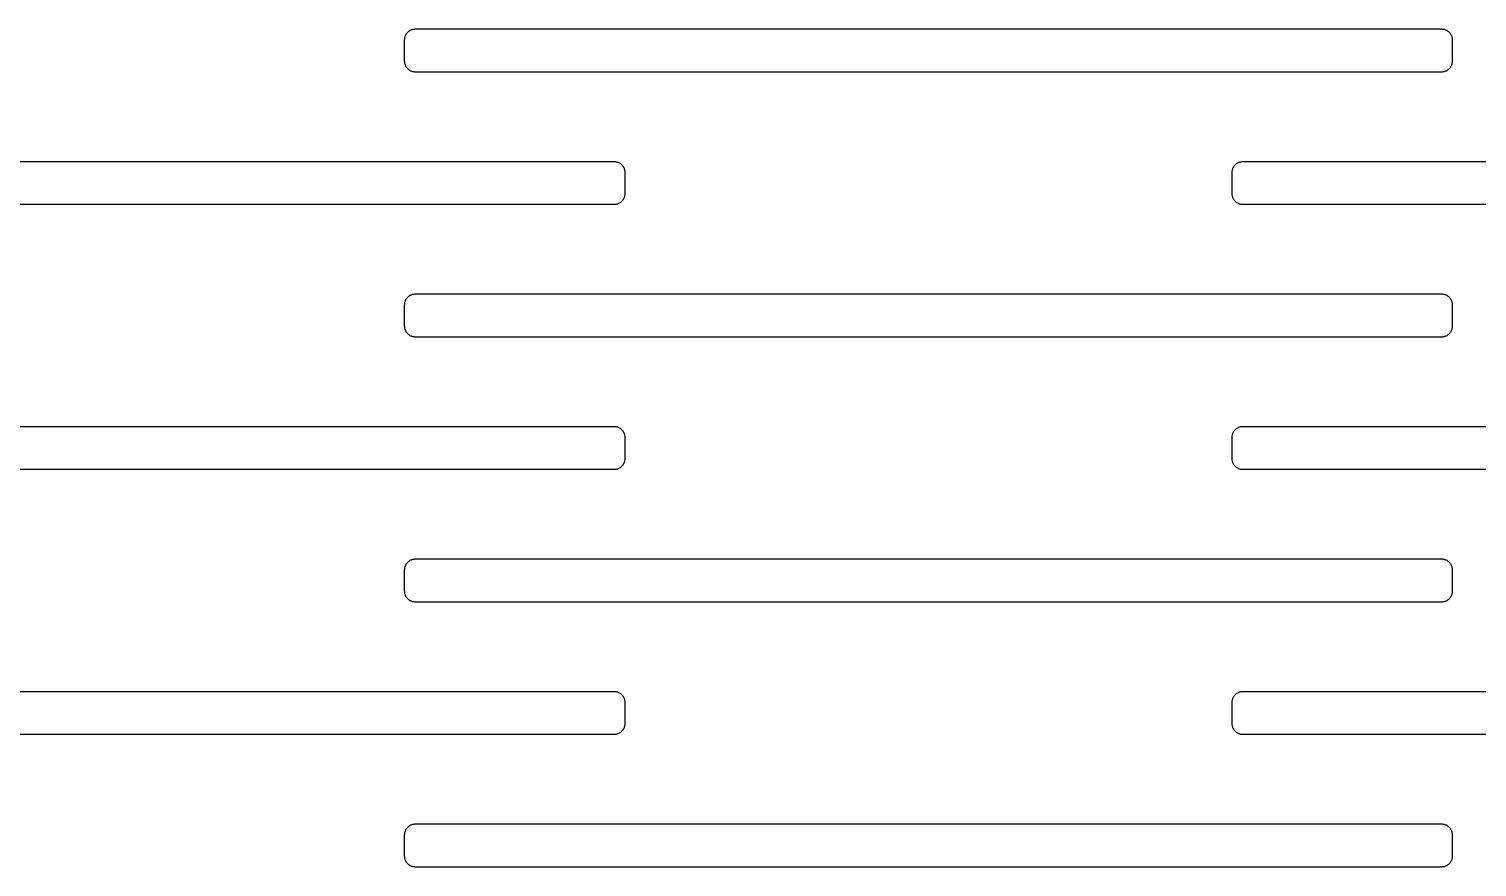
# Model space of a CAD drawing. Header units: metres. Extents: x -218 to 218, y -218 to 218.
# Drawn here: x 69.33 to 113.07, y 28.68 to 53.98 of the extents above; entities that cross this region are included whole.
import ezdxf

# ---------------------------------------------------------------- set-up
doc = ezdxf.new("R2010")
doc.units = ezdxf.units.M

msp = doc.modelspace()

# ---------------------------------------------------------------- linework, layer by layer
for p, q in [((80.7087, 53.7912), (80.718, 53.8094)), ((80.718, 53.8094), (80.7284, 53.8269)), ((80.7284, 53.8269), (80.7399, 53.8438)), ((80.7399, 53.8438), (80.7524, 53.86)), ((80.7524, 53.86), (80.7659, 53.8753)), ((80.7659, 53.8753), (80.7803, 53.8897)), ((80.7803, 53.8897), (80.7956, 53.9032)), ((80.7956, 53.9032), (80.8118, 53.9157)), ((80.8118, 53.9157), (80.8287, 53.9272)), ((80.8287, 53.9272), (80.8462, 53.9376)), ((80.8462, 53.9376), (80.8644, 53.9469)), ((80.8644, 53.9469), (80.8831, 53.955)), ((80.8831, 53.955), (80.9024, 53.9619)), ((80.9024, 53.9619), (80.922, 53.9676)), ((80.922, 53.9676), (80.9419, 53.972)), ((80.9419, 53.972), (80.9621, 53.9752)), ((80.9621, 53.9752), (80.9824, 53.9772)), ((80.9824, 53.9772), (81.0028, 53.9778)), ((81.0028, 53.9778), (112.003, 53.9778)), ((112.003, 53.9778), (112.023, 53.9772)), ((112.023, 53.9772), (112.044, 53.9752)), ((112.044, 53.9752), (112.064, 53.972)), ((112.064, 53.972), (112.084, 53.9676)), ((112.084, 53.9676), (112.103, 53.9619)), ((112.103, 53.9619), (112.122, 53.955)), ((112.122, 53.955), (112.141, 53.9469)), ((112.141, 53.9469), (112.159, 53.9376)), ((112.159, 53.9376), (112.177, 53.9272)), ((112.177, 53.9272), (112.194, 53.9157)), ((112.194, 53.9157), (112.21, 53.9032)), ((112.21, 53.9032), (112.225, 53.8897)), ((112.225, 53.8897), (112.24, 53.8753)), ((112.24, 53.8753), (112.253, 53.86)), ((112.253, 53.86), (112.266, 53.8438)), ((112.266, 53.8438), (112.277, 53.8269)), ((112.277, 53.8269), (112.288, 53.8094)), ((112.288, 53.8094), (112.297, 53.7912)), ((80.6778, 53.6528), (80.6784, 53.6732)), ((80.6778, 53.0028), (80.6778, 53.6528)), ((80.6784, 53.6732), (80.6804, 53.6935)), ((80.6804, 53.6935), (80.6835, 53.7137)), ((80.6835, 53.7137), (80.688, 53.7336)), ((80.688, 53.7336), (80.6937, 53.7532)), ((80.6937, 53.7532), (80.7006, 53.7724)), ((80.7006, 53.7724), (80.7087, 53.7912)), ((112.297, 53.7912), (112.305, 53.7724)), ((112.305, 53.7724), (112.312, 53.7532)), ((112.312, 53.7532), (112.318, 53.7336)), ((112.318, 53.7336), (112.322, 53.7137)), ((112.322, 53.7137), (112.325, 53.6935)), ((112.325, 53.6935), (112.327, 53.6732)), ((112.327, 53.6732), (112.328, 53.6528)), ((112.328, 53.6528), (112.328, 53.0028)), ((80.6784, 52.9824), (80.6778, 53.0028)), ((80.6804, 52.9621), (80.6784, 52.9824)), ((80.6835, 52.9419), (80.6804, 52.9621)), ((80.688, 52.922), (80.6835, 52.9419)), ((112.322, 52.9419), (112.318, 52.922)), ((112.325, 52.9621), (112.322, 52.9419)), ((112.327, 52.9824), (112.325, 52.9621)), ((112.328, 53.0028), (112.327, 52.9824)), ((80.6937, 52.9024), (80.688, 52.922)), ((80.7006, 52.8831), (80.6937, 52.9024)), ((80.7087, 52.8644), (80.7006, 52.8831)), ((80.718, 52.8462), (80.7087, 52.8644)), ((80.7284, 52.8286), (80.718, 52.8462)), ((80.7399, 52.8118), (80.7284, 52.8286)), ((80.7524, 52.7956), (80.7399, 52.8118)), ((80.7659, 52.7803), (80.7524, 52.7956)), ((80.7803, 52.7659), (80.7659, 52.7803)), ((80.7956, 52.7524), (80.7803, 52.7659)), ((80.8118, 52.7399), (80.7956, 52.7524)), ((80.8287, 52.7284), (80.8118, 52.7399)), ((80.8462, 52.718), (80.8287, 52.7284)), ((80.8644, 52.7087), (80.8462, 52.718)), ((80.8831, 52.7006), (80.8644, 52.7087)), ((80.9024, 52.6937), (80.8831, 52.7006)), ((80.922, 52.688), (80.9024, 52.6937)), ((80.9419, 52.6835), (80.922, 52.688)), ((80.9621, 52.6804), (80.9419, 52.6835)), ((80.9824, 52.6784), (80.9621, 52.6804)), ((81.0028, 52.6778), (80.9824, 52.6784)), ((112.003, 52.6778), (81.0028, 52.6778)), ((112.023, 52.6784), (112.003, 52.6778)), ((112.044, 52.6804), (112.023, 52.6784)), ((112.064, 52.6835), (112.044, 52.6804)), ((112.084, 52.688), (112.064, 52.6835)), ((112.103, 52.6937), (112.084, 52.688)), ((112.122, 52.7006), (112.103, 52.6937)), ((112.141, 52.7087), (112.122, 52.7006)), ((112.159, 52.718), (112.141, 52.7087)), ((112.177, 52.7284), (112.159, 52.718)), ((112.194, 52.7399), (112.177, 52.7284)), ((112.21, 52.7524), (112.194, 52.7399)), ((112.225, 52.7659), (112.21, 52.7524)), ((112.24, 52.7803), (112.225, 52.7659)), ((112.253, 52.7956), (112.24, 52.7803)), ((112.266, 52.8118), (112.253, 52.7956)), ((112.277, 52.8286), (112.266, 52.8118)), ((112.288, 52.8462), (112.277, 52.8286)), ((112.297, 52.8644), (112.288, 52.8462)), ((112.305, 52.8831), (112.297, 52.8644)), ((112.312, 52.9024), (112.305, 52.8831)), ((112.318, 52.922), (112.312, 52.9024)), ((56.0028, 49.9778), (87.0028, 49.9778)), ((87.0028, 49.9778), (87.0232, 49.9772)), ((87.0232, 49.9772), (87.0435, 49.9752)), ((87.0435, 49.9752), (87.0637, 49.972)), ((87.0637, 49.972), (87.0836, 49.9676)), ((87.0836, 49.9676), (87.1032, 49.9619)), ((87.1032, 49.9619), (87.1224, 49.955)), ((87.1224, 49.955), (87.1412, 49.9469)), ((87.1412, 49.9469), (87.1594, 49.9376)), ((87.1594, 49.9376), (87.1769, 49.9272)), ((87.1769, 49.9272), (87.1938, 49.9157)), ((87.1938, 49.9157), (87.21, 49.9032)), ((87.21, 49.9032), (87.2253, 49.8897)), ((87.2253, 49.8897), (87.2397, 49.8753)), ((87.2397, 49.8753), (87.2532, 49.86)), ((105.752, 49.86), (105.766, 49.8753)), ((105.766, 49.8753), (105.78, 49.8897)), ((105.78, 49.8897), (105.796, 49.9032)), ((105.796, 49.9032), (105.812, 49.9157)), ((105.812, 49.9157), (105.829, 49.9272)), ((105.829, 49.9272), (105.846, 49.9376)), ((105.846, 49.9376), (105.864, 49.9469)), ((105.864, 49.9469), (105.883, 49.955)), ((105.883, 49.955), (105.902, 49.9619)), ((105.902, 49.9619), (105.922, 49.9676)), ((105.922, 49.9676), (105.942, 49.972)), ((105.942, 49.972), (105.962, 49.9752)), ((105.962, 49.9752), (105.982, 49.9772)), ((105.982, 49.9772), (106.003, 49.9778)), ((106.003, 49.9778), (137.003, 49.9778)), ((87.2532, 49.86), (87.2657, 49.8438)), ((87.2657, 49.8438), (87.2772, 49.8269)), ((87.2772, 49.8269), (87.2876, 49.8094)), ((87.2876, 49.8094), (87.2969, 49.7912)), ((87.2969, 49.7912), (87.305, 49.7724)), ((87.305, 49.7724), (87.3119, 49.7532)), ((87.3119, 49.7532), (87.3176, 49.7336)), ((87.3176, 49.7336), (87.322, 49.7137)), ((87.322, 49.7137), (87.3252, 49.6935)), ((87.3252, 49.6935), (87.3271, 49.6732)), ((87.3271, 49.6732), (87.3278, 49.6528)), ((87.3278, 49.6528), (87.3278, 49.0028)), ((105.678, 49.6732), (105.68, 49.6935)), ((105.678, 49.6528), (105.678, 49.6732)), ((105.678, 49.0028), (105.678, 49.6528)), ((105.68, 49.6935), (105.684, 49.7137)), ((105.684, 49.7137), (105.688, 49.7336)), ((105.688, 49.7336), (105.694, 49.7532)), ((105.694, 49.7532), (105.701, 49.7724)), ((105.701, 49.7724), (105.709, 49.7912)), ((105.709, 49.7912), (105.718, 49.8094)), ((105.718, 49.8094), (105.728, 49.8269)), ((105.728, 49.8269), (105.74, 49.8438)), ((105.74, 49.8438), (105.752, 49.86)), ((87.3278, 49.0028), (87.3271, 48.9824)), ((105.678, 48.9824), (105.678, 49.0028)), ((87.0028, 48.6778), (56.0028, 48.6778)), ((87.0232, 48.6784), (87.0028, 48.6778)), ((87.0435, 48.6804), (87.0232, 48.6784)), ((87.0637, 48.6835), (87.0435, 48.6804)), ((87.0836, 48.688), (87.0637, 48.6835)), ((87.1032, 48.6937), (87.0836, 48.688)), ((87.1224, 48.7006), (87.1032, 48.6937)), ((87.1412, 48.7087), (87.1224, 48.7006)), ((87.1594, 48.718), (87.1412, 48.7087)), ((87.1769, 48.7284), (87.1594, 48.718)), ((87.1938, 48.7399), (87.1769, 48.7284)), ((87.21, 48.7524), (87.1938, 48.7399)), ((87.2253, 48.7659), (87.21, 48.7524)), ((87.2397, 48.7803), (87.2253, 48.7659)), ((87.2532, 48.7956), (87.2397, 48.7803)), ((87.2657, 48.8118), (87.2532, 48.7956)), ((87.2772, 48.8286), (87.2657, 48.8118)), ((87.2876, 48.8462), (87.2772, 48.8286)), ((87.2969, 48.8644), (87.2876, 48.8462)), ((87.305, 48.8831), (87.2969, 48.8644)), ((87.3119, 48.9024), (87.305, 48.8831)), ((87.3176, 48.922), (87.3119, 48.9024)), ((87.322, 48.9419), (87.3176, 48.922)), ((87.3252, 48.9621), (87.322, 48.9419)), ((87.3271, 48.9824), (87.3252, 48.9621)), ((105.68, 48.9621), (105.678, 48.9824)), ((105.684, 48.9419), (105.68, 48.9621)), ((105.688, 48.922), (105.684, 48.9419)), ((105.694, 48.9024), (105.688, 48.922)), ((105.701, 48.8831), (105.694, 48.9024)), ((105.709, 48.8644), (105.701, 48.8831)), ((105.718, 48.8462), (105.709, 48.8644)), ((105.728, 48.8286), (105.718, 48.8462)), ((105.74, 48.8118), (105.728, 48.8286)), ((105.752, 48.7956), (105.74, 48.8118)), ((105.766, 48.7803), (105.752, 48.7956)), ((105.78, 48.7659), (105.766, 48.7803)), ((105.796, 48.7524), (105.78, 48.7659)), ((105.812, 48.7399), (105.796, 48.7524)), ((105.829, 48.7284), (105.812, 48.7399)), ((105.846, 48.718), (105.829, 48.7284)), ((105.864, 48.7087), (105.846, 48.718)), ((105.883, 48.7006), (105.864, 48.7087)), ((105.902, 48.6937), (105.883, 48.7006)), ((105.922, 48.688), (105.902, 48.6937)), ((105.942, 48.6835), (105.922, 48.688)), ((105.962, 48.6804), (105.942, 48.6835)), ((105.982, 48.6784), (105.962, 48.6804)), ((106.003, 48.6778), (105.982, 48.6784)), ((137.003, 48.6778), (106.003, 48.6778)), ((80.8287, 45.9272), (80.8462, 45.9376)), ((80.8462, 45.9376), (80.8644, 45.9469)), ((80.8644, 45.9469), (80.8831, 45.955)), ((80.8831, 45.955), (80.9024, 45.9619)), ((80.9024, 45.9619), (80.922, 45.9676)), ((80.922, 45.9676), (80.9419, 45.972)), ((80.9419, 45.972), (80.9621, 45.9752)), ((80.9621, 45.9752), (80.9824, 45.9772)), ((80.9824, 45.9772), (81.0028, 45.9778)), ((81.0028, 45.9778), (112.003, 45.9778)), ((112.003, 45.9778), (112.023, 45.9772)), ((112.023, 45.9772), (112.044, 45.9752)), ((112.044, 45.9752), (112.064, 45.972)), ((112.064, 45.972), (112.084, 45.9676)), ((112.084, 45.9676), (112.103, 45.9619)), ((112.103, 45.9619), (112.122, 45.955)), ((112.122, 45.955), (112.141, 45.9469)), ((112.141, 45.9469), (112.159, 45.9376)), ((112.159, 45.9376), (112.177, 45.9272)), ((80.6778, 45.6528), (80.6784, 45.6732)), ((80.6778, 45.0028), (80.6778, 45.6528)), ((80.6784, 45.6732), (80.6804, 45.6935)), ((80.6804, 45.6935), (80.6835, 45.7137)), ((80.6835, 45.7137), (80.688, 45.7336)), ((80.688, 45.7336), (80.6937, 45.7532)), ((80.6937, 45.7532), (80.7006, 45.7724)), ((80.7006, 45.7724), (80.7087, 45.7912)), ((80.7087, 45.7912), (80.718, 45.8094)), ((80.718, 45.8094), (80.7284, 45.8269)), ((80.7284, 45.8269), (80.7399, 45.8438)), ((80.7399, 45.8438), (80.7524, 45.86)), ((80.7524, 45.86), (80.7659, 45.8753)), ((80.7659, 45.8753), (80.7803, 45.8897)), ((80.7803, 45.8897), (80.7956, 45.9032)), ((80.7956, 45.9032), (80.8118, 45.9157)), ((80.8118, 45.9157), (80.8287, 45.9272)), ((112.177, 45.9272), (112.194, 45.9157)), ((112.194, 45.9157), (112.21, 45.9032)), ((112.21, 45.9032), (112.225, 45.8897)), ((112.225, 45.8897), (112.24, 45.8753)), ((112.24, 45.8753), (112.253, 45.86)), ((112.253, 45.86), (112.266, 45.8438)), ((112.266, 45.8438), (112.277, 45.8269)), ((112.277, 45.8269), (112.288, 45.8094)), ((112.288, 45.8094), (112.297, 45.7912)), ((112.297, 45.7912), (112.305, 45.7724)), ((112.305, 45.7724), (112.312, 45.7532)), ((112.312, 45.7532), (112.318, 45.7336)), ((112.318, 45.7336), (112.322, 45.7137)), ((112.322, 45.7137), (112.325, 45.6935)), ((112.325, 45.6935), (112.327, 45.6732)), ((112.327, 45.6732), (112.328, 45.6528)), ((112.328, 45.6528), (112.328, 45.0028)), ((80.6784, 44.9824), (80.6778, 45.0028)), ((80.6804, 44.9621), (80.6784, 44.9824)), ((80.6835, 44.9419), (80.6804, 44.9621)), ((80.688, 44.922), (80.6835, 44.9419)), ((80.6937, 44.9024), (80.688, 44.922)), ((80.7006, 44.8831), (80.6937, 44.9024)), ((80.7087, 44.8644), (80.7006, 44.8831)), ((80.718, 44.8462), (80.7087, 44.8644)), ((80.7284, 44.8286), (80.718, 44.8462)), ((80.7399, 44.8118), (80.7284, 44.8286)), ((80.7524, 44.7956), (80.7399, 44.8118)), ((80.7659, 44.7803), (80.7524, 44.7956)), ((80.7803, 44.7659), (80.7659, 44.7803)), ((80.7956, 44.7524), (80.7803, 44.7659)), ((80.8118, 44.7399), (80.7956, 44.7524)), ((80.8287, 44.7284), (80.8118, 44.7399)), ((80.8462, 44.718), (80.8287, 44.7284)), ((80.8644, 44.7087), (80.8462, 44.718)), ((80.8831, 44.7006), (80.8644, 44.7087)), ((80.9024, 44.6937), (80.8831, 44.7006)), ((80.922, 44.688), (80.9024, 44.6937)), ((80.9419, 44.6835), (80.922, 44.688)), ((80.9621, 44.6804), (80.9419, 44.6835)), ((80.9824, 44.6784), (80.9621, 44.6804)), ((81.0028, 44.6778), (80.9824, 44.6784)), ((112.003, 44.6778), (81.0028, 44.6778)), ((112.023, 44.6784), (112.003, 44.6778)), ((112.044, 44.6804), (112.023, 44.6784)), ((112.064, 44.6835), (112.044, 44.6804)), ((112.084, 44.688), (112.064, 44.6835)), ((112.103, 44.6937), (112.084, 44.688)), ((112.122, 44.7006), (112.103, 44.6937)), ((112.141, 44.7087), (112.122, 44.7006)), ((112.159, 44.718), (112.141, 44.7087)), ((112.177, 44.7284), (112.159, 44.718)), ((112.194, 44.7399), (112.177, 44.7284)), ((112.21, 44.7524), (112.194, 44.7399)), ((112.225, 44.7659), (112.21, 44.7524)), ((112.24, 44.7803), (112.225, 44.7659)), ((112.253, 44.7956), (112.24, 44.7803)), ((112.266, 44.8118), (112.253, 44.7956)), ((112.277, 44.8286), (112.266, 44.8118)), ((112.288, 44.8462), (112.277, 44.8286)), ((112.297, 44.8644), (112.288, 44.8462)), ((112.305, 44.8831), (112.297, 44.8644)), ((112.312, 44.9024), (112.305, 44.8831)), ((112.318, 44.922), (112.312, 44.9024)), ((112.322, 44.9419), (112.318, 44.922)), ((112.325, 44.9621), (112.322, 44.9419)), ((112.327, 44.9824), (112.325, 44.9621)), ((112.328, 45.0028), (112.327, 44.9824)), ((56.0028, 41.9778), (87.0028, 41.9778)), ((87.0028, 41.9778), (87.0232, 41.9772)), ((87.0232, 41.9772), (87.0435, 41.9752)), ((87.0435, 41.9752), (87.0637, 41.972)), ((87.0637, 41.972), (87.0836, 41.9676)), ((87.0836, 41.9676), (87.1032, 41.9619)), ((87.1032, 41.9619), (87.1224, 41.955)), ((87.1224, 41.955), (87.1412, 41.9469)), ((87.1412, 41.9469), (87.1594, 41.9376)), ((87.1594, 41.9376), (87.1769, 41.9272)), ((87.1769, 41.9272), (87.1938, 41.9157)), ((87.1938, 41.9157), (87.21, 41.9032)), ((87.21, 41.9032), (87.2253, 41.8897)), ((87.2253, 41.8897), (87.2397, 41.8753)), ((87.2397, 41.8753), (87.2532, 41.86)), ((87.2532, 41.86), (87.2657, 41.8438)), ((87.2657, 41.8438), (87.2772, 41.8269)), ((87.2772, 41.8269), (87.2876, 41.8094)), ((87.2876, 41.8094), (87.2969, 41.7912)), ((87.2969, 41.7912), (87.305, 41.7724)), ((87.305, 41.7724), (87.3119, 41.7532)), ((87.3119, 41.7532), (87.3176, 41.7336)), ((87.3176, 41.7336), (87.322, 41.7137)), ((87.322, 41.7137), (87.3252, 41.6935)), ((87.3252, 41.6935), (87.3271, 41.6732)), ((87.3271, 41.6732), (87.3278, 41.6528)), ((87.3278, 41.6528), (87.3278, 41.0028)), ((105.678, 41.6732), (105.68, 41.6935)), ((105.678, 41.6528), (105.678, 41.6732)), ((105.678, 41.0028), (105.678, 41.6528)), ((105.68, 41.6935), (105.684, 41.7137)), ((105.684, 41.7137), (105.688, 41.7336)), ((105.688, 41.7336), (105.694, 41.7532)), ((105.694, 41.7532), (105.701, 41.7724)), ((105.701, 41.7724), (105.709, 41.7912)), ((105.709, 41.7912), (105.718, 41.8094)), ((105.718, 41.8094), (105.728, 41.8269)), ((105.728, 41.8269), (105.74, 41.8438)), ((105.74, 41.8438), (105.752, 41.86)), ((105.752, 41.86), (105.766, 41.8753)), ((105.766, 41.8753), (105.78, 41.8897)), ((105.78, 41.8897), (105.796, 41.9032)), ((105.796, 41.9032), (105.812, 41.9157)), ((105.812, 41.9157), (105.829, 41.9272)), ((105.829, 41.9272), (105.846, 41.9376)), ((105.846, 41.9376), (105.864, 41.9469)), ((105.864, 41.9469), (105.883, 41.955)), ((105.883, 41.955), (105.902, 41.9619)), ((105.902, 41.9619), (105.922, 41.9676)), ((105.922, 41.9676), (105.942, 41.972)), ((105.942, 41.972), (105.962, 41.9752)), ((105.962, 41.9752), (105.982, 41.9772)), ((105.982, 41.9772), (106.003, 41.9778)), ((106.003, 41.9778), (137.003, 41.9778)), ((87.0836, 40.688), (87.0637, 40.6835)), ((87.1032, 40.6937), (87.0836, 40.688)), ((87.1224, 40.7006), (87.1032, 40.6937)), ((87.1412, 40.7087), (87.1224, 40.7006)), ((87.1594, 40.718), (87.1412, 40.7087)), ((87.1769, 40.7284), (87.1594, 40.718)), ((87.1938, 40.7399), (87.1769, 40.7284)), ((87.21, 40.7524), (87.1938, 40.7399)), ((87.2253, 40.7659), (87.21, 40.7524)), ((87.2397, 40.7803), (87.2253, 40.7659)), ((87.2532, 40.7956), (87.2397, 40.7803)), ((87.2657, 40.8118), (87.2532, 40.7956)), ((87.2772, 40.8286), (87.2657, 40.8118)), ((87.2876, 40.8462), (87.2772, 40.8286)), ((87.2969, 40.8644), (87.2876, 40.8462)), ((87.305, 40.8831), (87.2969, 40.8644)), ((87.3119, 40.9024), (87.305, 40.8831)), ((87.3176, 40.922), (87.3119, 40.9024)), ((87.322, 40.9419), (87.3176, 40.922)), ((87.3252, 40.9621), (87.322, 40.9419)), ((87.3271, 40.9824), (87.3252, 40.9621)), ((87.3278, 41.0028), (87.3271, 40.9824)), ((105.678, 40.9824), (105.678, 41.0028)), ((105.68, 40.9621), (105.678, 40.9824)), ((105.684, 40.9419), (105.68, 40.9621)), ((105.688, 40.922), (105.684, 40.9419)), ((105.694, 40.9024), (105.688, 40.922)), ((105.701, 40.8831), (105.694, 40.9024)), ((105.709, 40.8644), (105.701, 40.8831)), ((105.718, 40.8462), (105.709, 40.8644)), ((105.728, 40.8286), (105.718, 40.8462)), ((105.74, 40.8118), (105.728, 40.8286)), ((105.752, 40.7956), (105.74, 40.8118)), ((105.766, 40.7803), (105.752, 40.7956)), ((105.78, 40.7659), (105.766, 40.7803)), ((105.796, 40.7524), (105.78, 40.7659)), ((105.812, 40.7399), (105.796, 40.7524)), ((105.829, 40.7284), (105.812, 40.7399)), ((105.846, 40.718), (105.829, 40.7284)), ((105.864, 40.7087), (105.846, 40.718)), ((105.883, 40.7006), (105.864, 40.7087)), ((105.902, 40.6937), (105.883, 40.7006)), ((105.922, 40.688), (105.902, 40.6937)), ((105.942, 40.6835), (105.922, 40.688)), ((87.0028, 40.6778), (56.0028, 40.6778)), ((87.0232, 40.6784), (87.0028, 40.6778)), ((87.0435, 40.6804), (87.0232, 40.6784)), ((87.0637, 40.6835), (87.0435, 40.6804)), ((105.962, 40.6804), (105.942, 40.6835)), ((105.982, 40.6784), (105.962, 40.6804)), ((106.003, 40.6778), (105.982, 40.6784)), ((137.003, 40.6778), (106.003, 40.6778)), ((80.6778, 37.6528), (80.6784, 37.6732)), ((80.6778, 37.0028), (80.6778, 37.6528)), ((80.6784, 37.6732), (80.6804, 37.6935)), ((80.6804, 37.6935), (80.6835, 37.7137)), ((80.6835, 37.7137), (80.688, 37.7336)), ((80.688, 37.7336), (80.6937, 37.7532)), ((80.6937, 37.7532), (80.7006, 37.7724)), ((80.7006, 37.7724), (80.7087, 37.7912)), ((80.7087, 37.7912), (80.718, 37.8094)), ((80.718, 37.8094), (80.7284, 37.8269)), ((80.7284, 37.8269), (80.7399, 37.8438)), ((80.7399, 37.8438), (80.7524, 37.86)), ((80.7524, 37.86), (80.7659, 37.8753)), ((80.7659, 37.8753), (80.7803, 37.8897)), ((80.7803, 37.8897), (80.7956, 37.9032)), ((80.7956, 37.9032), (80.8118, 37.9157)), ((80.8118, 37.9157), (80.8287, 37.9272)), ((80.8287, 37.9272), (80.8462, 37.9376)), ((80.8462, 37.9376), (80.8644, 37.9469)), ((80.8644, 37.9469), (80.8831, 37.955)), ((80.8831, 37.955), (80.9024, 37.9619)), ((80.9024, 37.9619), (80.922, 37.9676)), ((80.922, 37.9676), (80.9419, 37.972)), ((80.9419, 37.972), (80.9621, 37.9752)), ((80.9621, 37.9752), (80.9824, 37.9772)), ((80.9824, 37.9772), (81.0028, 37.9778)), ((81.0028, 37.9778), (112.003, 37.9778)), ((112.003, 37.9778), (112.023, 37.9772)), ((112.023, 37.9772), (112.044, 37.9752)), ((112.044, 37.9752), (112.064, 37.972)), ((112.064, 37.972), (112.084, 37.9676)), ((112.084, 37.9676), (112.103, 37.9619)), ((112.103, 37.9619), (112.122, 37.955)), ((112.122, 37.955), (112.141, 37.9469)), ((112.141, 37.9469), (112.159, 37.9376)), ((112.159, 37.9376), (112.177, 37.9272)), ((112.177, 37.9272), (112.194, 37.9157)), ((112.194, 37.9157), (112.21, 37.9032)), ((112.21, 37.9032), (112.225, 37.8897)), ((112.225, 37.8897), (112.24, 37.8753)), ((112.24, 37.8753), (112.253, 37.86)), ((112.253, 37.86), (112.266, 37.8438)), ((112.266, 37.8438), (112.277, 37.8269)), ((112.277, 37.8269), (112.288, 37.8094)), ((112.288, 37.8094), (112.297, 37.7912)), ((112.297, 37.7912), (112.305, 37.7724)), ((112.305, 37.7724), (112.312, 37.7532)), ((112.312, 37.7532), (112.318, 37.7336)), ((112.318, 37.7336), (112.322, 37.7137)), ((112.322, 37.7137), (112.325, 37.6935)), ((112.325, 37.6935), (112.327, 37.6732)), ((112.327, 37.6732), (112.328, 37.6528)), ((112.328, 37.6528), (112.328, 37.0028)), ((80.6784, 36.9824), (80.6778, 37.0028)), ((80.6804, 36.9621), (80.6784, 36.9824)), ((80.6835, 36.9419), (80.6804, 36.9621)), ((80.688, 36.922), (80.6835, 36.9419)), ((80.6937, 36.9024), (80.688, 36.922)), ((80.7006, 36.8831), (80.6937, 36.9024)), ((80.7087, 36.8644), (80.7006, 36.8831)), ((80.718, 36.8462), (80.7087, 36.8644)), ((80.7284, 36.8286), (80.718, 36.8462)), ((80.7399, 36.8118), (80.7284, 36.8286)), ((80.7524, 36.7956), (80.7399, 36.8118)), ((80.7659, 36.7803), (80.7524, 36.7956)), ((80.7803, 36.7659), (80.7659, 36.7803)), ((80.7956, 36.7524), (80.7803, 36.7659)), ((80.8118, 36.7399), (80.7956, 36.7524)), ((112.21, 36.7524), (112.194, 36.7399)), ((112.225, 36.7659), (112.21, 36.7524)), ((112.24, 36.7803), (112.225, 36.7659)), ((112.253, 36.7956), (112.24, 36.7803)), ((112.266, 36.8118), (112.253, 36.7956)), ((112.277, 36.8286), (112.266, 36.8118)), ((112.288, 36.8462), (112.277, 36.8286)), ((112.297, 36.8644), (112.288, 36.8462)), ((112.305, 36.8831), (112.297, 36.8644)), ((112.312, 36.9024), (112.305, 36.8831)), ((112.318, 36.922), (112.312, 36.9024)), ((112.322, 36.9419), (112.318, 36.922)), ((112.325, 36.9621), (112.322, 36.9419)), ((112.327, 36.9824), (112.325, 36.9621)), ((112.328, 37.0028), (112.327, 36.9824)), ((80.8287, 36.7284), (80.8118, 36.7399)), ((80.8462, 36.718), (80.8287, 36.7284)), ((80.8644, 36.7087), (80.8462, 36.718)), ((80.8831, 36.7006), (80.8644, 36.7087)), ((80.9024, 36.6937), (80.8831, 36.7006)), ((80.922, 36.688), (80.9024, 36.6937)), ((80.9419, 36.6835), (80.922, 36.688)), ((80.9621, 36.6804), (80.9419, 36.6835)), ((80.9824, 36.6784), (80.9621, 36.6804)), ((81.0028, 36.6778), (80.9824, 36.6784)), ((112.003, 36.6778), (81.0028, 36.6778)), ((112.023, 36.6784), (112.003, 36.6778)), ((112.044, 36.6804), (112.023, 36.6784)), ((112.064, 36.6835), (112.044, 36.6804)), ((112.084, 36.688), (112.064, 36.6835)), ((112.103, 36.6937), (112.084, 36.688)), ((112.122, 36.7006), (112.103, 36.6937)), ((112.141, 36.7087), (112.122, 36.7006)), ((112.159, 36.718), (112.141, 36.7087)), ((112.177, 36.7284), (112.159, 36.718)), ((112.194, 36.7399), (112.177, 36.7284)), ((56.0028, 33.9778), (87.0028, 33.9778)), ((87.0028, 33.9778), (87.0232, 33.9772)), ((87.0232, 33.9772), (87.0435, 33.9752)), ((87.0435, 33.9752), (87.0637, 33.972)), ((87.0637, 33.972), (87.0836, 33.9676)), ((87.0836, 33.9676), (87.1032, 33.9619)), ((87.1032, 33.9619), (87.1224, 33.955)), ((87.1224, 33.955), (87.1412, 33.9469)), ((87.1412, 33.9469), (87.1594, 33.9376)), ((87.1594, 33.9376), (87.1769, 33.9272)), ((87.1769, 33.9272), (87.1938, 33.9157)), ((87.1938, 33.9157), (87.21, 33.9032)), ((87.21, 33.9032), (87.2253, 33.8897)), ((87.2253, 33.8897), (87.2397, 33.8753)), ((87.2397, 33.8753), (87.2532, 33.86)), ((87.2532, 33.86), (87.2657, 33.8438)), ((87.2657, 33.8438), (87.2772, 33.8269)), ((87.2772, 33.8269), (87.2876, 33.8094)), ((87.2876, 33.8094), (87.2969, 33.7912)), ((87.2969, 33.7912), (87.305, 33.7724)), ((87.305, 33.7724), (87.3119, 33.7532)), ((87.3119, 33.7532), (87.3176, 33.7336)), ((87.3176, 33.7336), (87.322, 33.7137)), ((87.322, 33.7137), (87.3252, 33.6935)), ((87.3252, 33.6935), (87.3271, 33.6732)), ((105.678, 33.6732), (105.68, 33.6935)), ((105.68, 33.6935), (105.684, 33.7137)), ((105.684, 33.7137), (105.688, 33.7336)), ((105.688, 33.7336), (105.694, 33.7532)), ((105.694, 33.7532), (105.701, 33.7724)), ((105.701, 33.7724), (105.709, 33.7912)), ((105.709, 33.7912), (105.718, 33.8094)), ((105.718, 33.8094), (105.728, 33.8269)), ((105.728, 33.8269), (105.74, 33.8438)), ((105.74, 33.8438), (105.752, 33.86)), ((105.752, 33.86), (105.766, 33.8753)), ((105.766, 33.8753), (105.78, 33.8897)), ((105.78, 33.8897), (105.796, 33.9032)), ((105.796, 33.9032), (105.812, 33.9157)), ((105.812, 33.9157), (105.829, 33.9272)), ((105.829, 33.9272), (105.846, 33.9376)), ((105.846, 33.9376), (105.864, 33.9469)), ((105.864, 33.9469), (105.883, 33.955)), ((105.883, 33.955), (105.902, 33.9619)), ((105.902, 33.9619), (105.922, 33.9676)), ((105.922, 33.9676), (105.942, 33.972)), ((105.942, 33.972), (105.962, 33.9752)), ((105.962, 33.9752), (105.982, 33.9772)), ((105.982, 33.9772), (106.003, 33.9778)), ((106.003, 33.9778), (137.003, 33.9778)), ((87.3271, 33.6732), (87.3278, 33.6528)), ((87.3278, 33.6528), (87.3278, 33.0028)), ((105.678, 33.6528), (105.678, 33.6732)), ((105.678, 33.0028), (105.678, 33.6528)), ((87.2657, 32.8118), (87.2532, 32.7956)), ((87.2772, 32.8286), (87.2657, 32.8118)), ((87.2876, 32.8462), (87.2772, 32.8286)), ((87.2969, 32.8644), (87.2876, 32.8462)), ((87.305, 32.8831), (87.2969, 32.8644)), ((87.3119, 32.9024), (87.305, 32.8831)), ((87.3176, 32.922), (87.3119, 32.9024)), ((87.322, 32.9419), (87.3176, 32.922)), ((87.3252, 32.9621), (87.322, 32.9419)), ((87.3271, 32.9824), (87.3252, 32.9621)), ((87.3278, 33.0028), (87.3271, 32.9824)), ((105.678, 32.9824), (105.678, 33.0028)), ((105.68, 32.9621), (105.678, 32.9824)), ((105.684, 32.9419), (105.68, 32.9621)), ((105.688, 32.922), (105.684, 32.9419)), ((105.694, 32.9024), (105.688, 32.922)), ((105.701, 32.8831), (105.694, 32.9024)), ((105.709, 32.8644), (105.701, 32.8831)), ((105.718, 32.8462), (105.709, 32.8644)), ((105.728, 32.8286), (105.718, 32.8462)), ((105.74, 32.8118), (105.728, 32.8286)), ((105.752, 32.7956), (105.74, 32.8118)), ((87.0028, 32.6778), (56.0028, 32.6778)), ((87.0232, 32.6784), (87.0028, 32.6778)), ((87.0435, 32.6804), (87.0232, 32.6784)), ((87.0637, 32.6835), (87.0435, 32.6804)), ((87.0836, 32.688), (87.0637, 32.6835)), ((87.1032, 32.6937), (87.0836, 32.688)), ((87.1224, 32.7006), (87.1032, 32.6937)), ((87.1412, 32.7087), (87.1224, 32.7006)), ((87.1594, 32.718), (87.1412, 32.7087)), ((87.1769, 32.7284), (87.1594, 32.718)), ((87.1938, 32.7399), (87.1769, 32.7284)), ((87.21, 32.7524), (87.1938, 32.7399)), ((87.2253, 32.7659), (87.21, 32.7524)), ((87.2397, 32.7803), (87.2253, 32.7659)), ((87.2532, 32.7956), (87.2397, 32.7803)), ((105.766, 32.7803), (105.752, 32.7956)), ((105.78, 32.7659), (105.766, 32.7803)), ((105.796, 32.7524), (105.78, 32.7659)), ((105.812, 32.7399), (105.796, 32.7524)), ((105.829, 32.7284), (105.812, 32.7399)), ((105.846, 32.718), (105.829, 32.7284)), ((105.864, 32.7087), (105.846, 32.718)), ((105.883, 32.7006), (105.864, 32.7087)), ((105.902, 32.6937), (105.883, 32.7006)), ((105.922, 32.688), (105.902, 32.6937)), ((105.942, 32.6835), (105.922, 32.688)), ((105.962, 32.6804), (105.942, 32.6835)), ((105.982, 32.6784), (105.962, 32.6804)), ((106.003, 32.6778), (105.982, 32.6784)), ((137.003, 32.6778), (106.003, 32.6778)), ((80.688, 29.7336), (80.6937, 29.7532)), ((80.6937, 29.7532), (80.7006, 29.7724)), ((80.7006, 29.7724), (80.7087, 29.7912)), ((80.7087, 29.7912), (80.718, 29.8094)), ((80.718, 29.8094), (80.7284, 29.8269)), ((80.7284, 29.8269), (80.7399, 29.8438)), ((80.7399, 29.8438), (80.7524, 29.86)), ((80.7524, 29.86), (80.7659, 29.8753)), ((80.7659, 29.8753), (80.7803, 29.8897)), ((80.7803, 29.8897), (80.7956, 29.9032)), ((80.7956, 29.9032), (80.8118, 29.9157)), ((80.8118, 29.9157), (80.8287, 29.9272)), ((80.8287, 29.9272), (80.8462, 29.9376)), ((80.8462, 29.9376), (80.8644, 29.9469)), ((80.8644, 29.9469), (80.8831, 29.955)), ((80.8831, 29.955), (80.9024, 29.9619)), ((80.9024, 29.9619), (80.922, 29.9676)), ((80.922, 29.9676), (80.9419, 29.972)), ((80.9419, 29.972), (80.9621, 29.9752)), ((80.9621, 29.9752), (80.9824, 29.9771)), ((80.9824, 29.9771), (81.0028, 29.9778)), ((81.0028, 29.9778), (112.003, 29.9778)), ((112.003, 29.9778), (112.023, 29.9771)), ((112.023, 29.9771), (112.044, 29.9752)), ((112.044, 29.9752), (112.064, 29.972)), ((112.064, 29.972), (112.084, 29.9676)), ((112.084, 29.9676), (112.103, 29.9619)), ((112.103, 29.9619), (112.122, 29.955)), ((112.122, 29.955), (112.141, 29.9469)), ((112.141, 29.9469), (112.159, 29.9376)), ((112.159, 29.9376), (112.177, 29.9272)), ((112.177, 29.9272), (112.194, 29.9157)), ((112.194, 29.9157), (112.21, 29.9032)), ((112.21, 29.9032), (112.225, 29.8897)), ((112.225, 29.8897), (112.24, 29.8753)), ((112.24, 29.8753), (112.253, 29.86)), ((112.253, 29.86), (112.266, 29.8438)), ((112.266, 29.8438), (112.277, 29.8269)), ((112.277, 29.8269), (112.288, 29.8094)), ((112.288, 29.8094), (112.297, 29.7912)), ((112.297, 29.7912), (112.305, 29.7724)), ((112.305, 29.7724), (112.312, 29.7532)), ((112.312, 29.7532), (112.318, 29.7336)), ((80.6778, 29.6528), (80.6784, 29.6732)), ((80.6778, 29.0028), (80.6778, 29.6528)), ((80.6784, 29.6732), (80.6804, 29.6935)), ((80.6804, 29.6935), (80.6835, 29.7137)), ((80.6835, 29.7137), (80.688, 29.7336)), ((112.318, 29.7336), (112.322, 29.7137)), ((112.322, 29.7137), (112.325, 29.6935)), ((112.325, 29.6935), (112.327, 29.6732)), ((112.327, 29.6732), (112.328, 29.6528)), ((112.328, 29.6528), (112.328, 29.0028)), ((80.6784, 28.9824), (80.6778, 29.0028)), ((80.6804, 28.9621), (80.6784, 28.9824)), ((80.6835, 28.9419), (80.6804, 28.9621)), ((80.688, 28.922), (80.6835, 28.9419)), ((80.6937, 28.9024), (80.688, 28.922)), ((80.7006, 28.8831), (80.6937, 28.9024)), ((80.7087, 28.8644), (80.7006, 28.8831)), ((112.305, 28.8831), (112.297, 28.8644)), ((112.312, 28.9024), (112.305, 28.8831)), ((112.318, 28.922), (112.312, 28.9024)), ((112.322, 28.9419), (112.318, 28.922)), ((112.325, 28.9621), (112.322, 28.9419)), ((112.327, 28.9824), (112.325, 28.9621)), ((112.328, 29.0028), (112.327, 28.9824)), ((80.718, 28.8462), (80.7087, 28.8644)), ((80.7284, 28.8286), (80.718, 28.8462)), ((80.7399, 28.8118), (80.7284, 28.8286)), ((80.7524, 28.7956), (80.7399, 28.8118)), ((80.7659, 28.7803), (80.7524, 28.7956)), ((80.7803, 28.7659), (80.7659, 28.7803)), ((80.7956, 28.7524), (80.7803, 28.7659)), ((80.8118, 28.7399), (80.7956, 28.7524)), ((80.8287, 28.7284), (80.8118, 28.7399)), ((80.8462, 28.718), (80.8287, 28.7284)), ((80.8644, 28.7087), (80.8462, 28.718)), ((80.8831, 28.7006), (80.8644, 28.7087)), ((80.9024, 28.6937), (80.8831, 28.7006)), ((80.922, 28.688), (80.9024, 28.6937)), ((80.9419, 28.6835), (80.922, 28.688)), ((80.9621, 28.6804), (80.9419, 28.6835)), ((80.9824, 28.6784), (80.9621, 28.6804)), ((81.0028, 28.6778), (80.9824, 28.6784)), ((112.003, 28.6778), (81.0028, 28.6778)), ((112.023, 28.6784), (112.003, 28.6778)), ((112.044, 28.6804), (112.023, 28.6784)), ((112.064, 28.6835), (112.044, 28.6804)), ((112.084, 28.688), (112.064, 28.6835)), ((112.103, 28.6937), (112.084, 28.688)), ((112.122, 28.7006), (112.103, 28.6937)), ((112.141, 28.7087), (112.122, 28.7006)), ((112.159, 28.718), (112.141, 28.7087)), ((112.177, 28.7284), (112.159, 28.718)), ((112.194, 28.7399), (112.177, 28.7284)), ((112.21, 28.7524), (112.194, 28.7399)), ((112.225, 28.7659), (112.21, 28.7524)), ((112.24, 28.7803), (112.225, 28.7659)), ((112.253, 28.7956), (112.24, 28.7803)), ((112.266, 28.8118), (112.253, 28.7956)), ((112.277, 28.8286), (112.266, 28.8118)), ((112.288, 28.8462), (112.277, 28.8286)), ((112.297, 28.8644), (112.288, 28.8462))]:
    msp.add_line(p, q)

doc.saveas('drawing.dxf')
